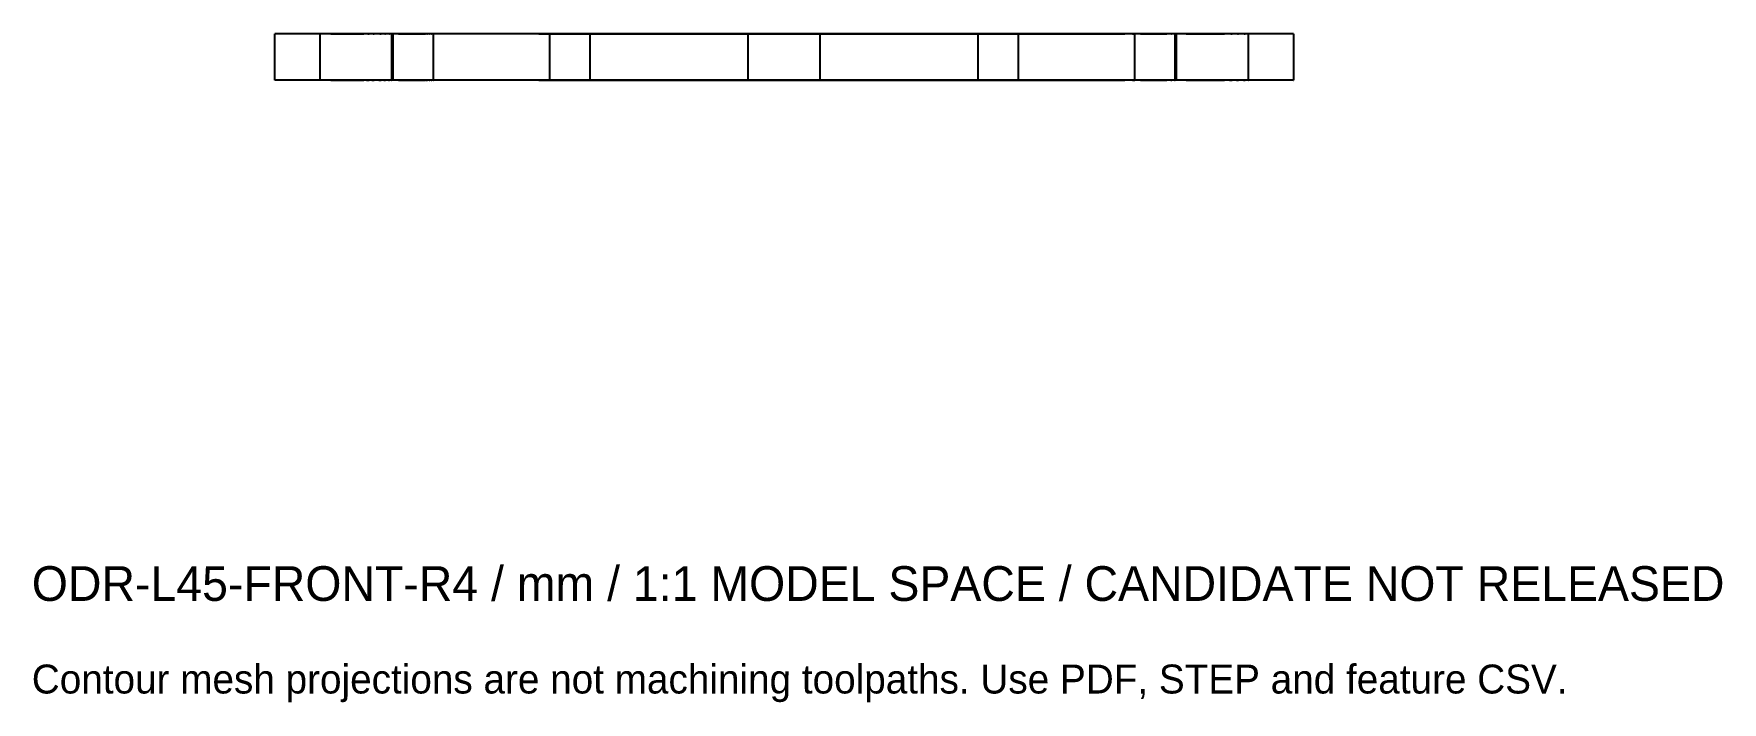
# Model space of a CAD drawing. Header units: millimetres. Extents: x -65 to 204, y -204 to 44.
# Drawn here: x -64.8 to 81, y -203.8 to -146 of the extents above; entities that cross this region are included whole.
import ezdxf

# ---------------------------------------------------------------- set-up
doc = ezdxf.new("R2010")
doc.units = ezdxf.units.MM
doc.layers.add('FRONT_XZ', color=7, linetype='Continuous')

msp = doc.modelspace()

# ---------------------------------------------------------------- linework, layer by layer
at = {"layer": 'FRONT_XZ'}
for p, q in [((-43.97, -146), (-44, -146)), ((-44, -150), (-44, -146)), ((-43.86, -146), (-43.97, -146)), ((-43.69, -146), (-43.86, -146)), ((-43.44, -146), (-43.69, -146)), ((-43.13, -146), (-43.44, -146)), ((-42.75, -146), (-43.13, -146)), ((-42.31, -146), (-42.75, -146)), ((-41.79, -146), (-42.31, -146)), ((-41.21, -146), (-41.79, -146)), ((-40.57, -146), (-41.21, -146)), ((-39.86, -146), (-40.57, -146)), ((-40.09, -146), (-40.1, -146)), ((-40.1, -150), (-40.1, -146)), ((-40.1, -146), (-40.1, -146)), ((-40.08, -146), (-40.09, -146)), ((-40.06, -146), (-40.08, -146)), ((-40.04, -146), (-40.06, -146)), ((-40.01, -146), (-40.04, -146)), ((-39.98, -146), (-40.01, -146)), ((-39.94, -146), (-39.98, -146)), ((-39.9, -146), (-39.94, -146)), ((-39.86, -146), (-39.9, -146)), ((-39.08, -146), (-39.86, -146)), ((-39.81, -146), (-39.86, -146)), ((-39.75, -146), (-39.81, -146)), ((-39.69, -146), (-39.75, -146)), ((-39.63, -146), (-39.69, -146)), ((-39.56, -146), (-39.63, -146)), ((-39.49, -146), (-39.56, -146)), ((-39.42, -146), (-39.49, -146)), ((-39.34, -146), (-39.42, -146)), ((-39.26, -146), (-39.34, -146)), ((-39.17, -146), (-39.26, -146)), ((-39.17, -146), (-39.08, -146)), ((-38.25, -146), (-39.08, -146)), ((-39.08, -146), (-38.99, -146)), ((-38.99, -146), (-38.89, -146)), ((-38.89, -146), (-38.79, -146)), ((-38.79, -146), (-38.69, -146)), ((-38.69, -146), (-38.59, -146)), ((-38.59, -146), (-38.48, -146)), ((-38.48, -146), (-38.37, -146)), ((-38.37, -146), (-38.26, -146)), ((-38.26, -146), (-38.14, -146)), ((-37.36, -146), (-38.25, -146)), ((-38.14, -146), (-38.03, -146)), ((-38.03, -146), (-37.91, -146)), ((-37.91, -146), (-37.79, -146)), ((-37.79, -146), (-37.67, -146)), ((-37.67, -146), (-37.55, -146)), ((-37.55, -146), (-37.43, -146)), ((-37.43, -146), (-37.31, -146)), ((-36.4, -146), (-37.36, -146)), ((-37.31, -146), (-37.18, -146)), ((-37.18, -146), (-37.06, -146)), ((-37.06, -146), (-36.94, -146)), ((-36.94, -146), (-36.82, -146)), ((-36.82, -146), (-36.69, -146)), ((-36.69, -146), (-36.57, -146)), ((-36.57, -146), (-36.45, -146)), ((-36.45, -146), (-36.33, -146)), ((-35.39, -146), (-36.4, -146)), ((-36.21, -146), (-36.33, -146)), ((-36.09, -146), (-36.21, -146)), ((-35.97, -146), (-36.09, -146)), ((-35.97, -146), (-35.86, -146)), ((-35.74, -146), (-35.86, -146)), ((-35.63, -146), (-35.74, -146)), ((-35.52, -146), (-35.63, -146)), ((-35.52, -146), (-35.41, -146)), ((-35.31, -146), (-35.41, -146)), ((-34.32, -146), (-35.39, -146)), ((-35.21, -146), (-35.31, -146)), ((-35.11, -146), (-35.21, -146)), ((-35.01, -146), (-35.11, -146)), ((-34.92, -146), (-35.01, -146)), ((-34.92, -146), (-34.83, -146)), ((-34.74, -146), (-34.83, -146)), ((-34.66, -146), (-34.74, -146)), ((-34.58, -146), (-34.66, -146)), ((-34.51, -146), (-34.58, -146)), ((-34.51, -146), (-34.44, -146)), ((-34.37, -146), (-34.44, -146)), ((-34.31, -146), (-34.37, -146)), ((-33.2, -146), (-34.32, -146)), ((-34.25, -146), (-34.31, -146)), ((-34.19, -146), (-34.25, -146)), ((-34.14, -146), (-34.19, -146)), ((-34.14, -146), (-34.1, -146)), ((-34.06, -146), (-34.1, -146)), ((-34.02, -146), (-34.06, -146)), ((-33.99, -146), (-34.02, -146)), ((-33.96, -146), (-33.99, -146)), ((-33.94, -146), (-33.96, -146)), ((-33.92, -146), (-33.94, -146)), ((-33.92, -146), (-33.91, -146)), ((-33.9, -146), (-33.91, -146)), ((-33.9, -150), (-33.9, -146)), ((-33.9, -146), (-33.9, -146)), ((-33.78, -146), (-33.79, -146)), ((-33.79, -146), (-33.79, -146)), ((-33.79, -150), (-33.79, -146)), ((-33.79, -146), (-33.79, -146)), ((-33.77, -146), (-33.78, -146)), ((-33.76, -146), (-33.77, -146)), ((-33.74, -146), (-33.76, -146)), ((-33.73, -146), (-33.74, -146)), ((-33.71, -146), (-33.73, -146)), ((-33.68, -146), (-33.71, -146)), ((-33.66, -146), (-33.68, -146)), ((-33.63, -146), (-33.66, -146)), ((-33.6, -146), (-33.63, -146)), ((-33.56, -146), (-33.6, -146)), ((-33.53, -146), (-33.56, -146)), ((-33.49, -146), (-33.53, -146)), ((-33.45, -146), (-33.49, -146)), ((-33.41, -146), (-33.45, -146)), ((-33.36, -146), (-33.41, -146)), ((-33.32, -146), (-33.36, -146)), ((-33.32, -146), (-33.27, -146)), ((-33.27, -146), (-33.22, -146)), ((-33.22, -146), (-33.16, -146)), ((-32.03, -146), (-33.2, -146)), ((-33.16, -146), (-33.11, -146)), ((-33.11, -146), (-33.05, -146)), ((-33.05, -146), (-33, -146)), ((-33, -146), (-32.94, -146)), ((-32.94, -146), (-32.88, -146)), ((-32.88, -146), (-32.82, -146)), ((-32.82, -146), (-32.75, -146)), ((-32.75, -146), (-32.69, -146)), ((-32.69, -146), (-32.62, -146)), ((-32.62, -146), (-32.56, -146)), ((-32.56, -146), (-32.49, -146)), ((-32.49, -146), (-32.42, -146)), ((-32.42, -146), (-32.35, -146)), ((-32.35, -146), (-32.29, -146)), ((-32.29, -146), (-32.22, -146)), ((-32.22, -146), (-32.15, -146)), ((-32.15, -146), (-32.08, -146)), ((-32.08, -146), (-32.01, -146)), ((-30.8, -146), (-32.03, -146)), ((-32.01, -146), (-31.94, -146)), ((-31.94, -146), (-31.87, -146)), ((-31.87, -146), (-31.8, -146)), ((-31.8, -146), (-31.73, -146)), ((-31.73, -146), (-31.66, -146)), ((-31.66, -146), (-31.6, -146)), ((-31.6, -146), (-31.53, -146)), ((-31.53, -146), (-31.46, -146)), ((-31.46, -146), (-31.4, -146)), ((-31.4, -146), (-31.33, -146)), ((-31.33, -146), (-31.27, -146)), ((-31.27, -146), (-31.21, -146)), ((-31.21, -146), (-31.15, -146)), ((-31.15, -146), (-31.09, -146)), ((-31.09, -146), (-31.03, -146)), ((-31.03, -146), (-30.98, -146)), ((-30.92, -146), (-30.98, -146)), ((-30.87, -146), (-30.92, -146)), ((-30.87, -146), (-30.82, -146)), ((-30.77, -146), (-30.82, -146)), ((-29.53, -146), (-30.8, -146)), ((-30.72, -146), (-30.77, -146)), ((-30.68, -146), (-30.72, -146)), ((-30.64, -146), (-30.68, -146)), ((-30.64, -146), (-30.6, -146)), ((-30.56, -146), (-30.6, -146)), ((-30.52, -146), (-30.56, -146)), ((-30.49, -146), (-30.52, -146)), ((-30.46, -146), (-30.49, -146)), ((-30.46, -146), (-30.43, -146)), ((-30.4, -146), (-30.43, -146)), ((-30.38, -146), (-30.4, -146)), ((-30.36, -146), (-30.38, -146)), ((-30.34, -146), (-30.36, -146)), ((-30.33, -146), (-30.34, -146)), ((-30.32, -146), (-30.33, -146)), ((-30.32, -146), (-30.31, -146)), ((-30.31, -146), (-30.3, -146)), ((-30.3, -146), (-30.29, -146)), ((-30.3, -150), (-30.3, -146)), ((-30.28, -146), (-30.3, -146)), ((-30.29, -150), (-30.29, -146)), ((-30.29, -146), (-30.29, -146)), ((-30.2, -146), (-30.28, -146)), ((-30.08, -146), (-30.2, -146)), ((-29.92, -146), (-30.08, -146)), ((-29.7, -146), (-29.92, -146)), ((-29.44, -146), (-29.7, -146)), ((-28.21, -146), (-29.53, -146)), ((-29.13, -146), (-29.44, -146)), ((-28.78, -146), (-29.13, -146)), ((-28.38, -146), (-28.78, -146)), ((-27.94, -146), (-28.38, -146)), ((-26.84, -146), (-28.21, -146)), ((-27.45, -146), (-27.94, -146)), ((-26.91, -146), (-27.45, -146)), ((-26.34, -146), (-26.91, -146)), ((-25.44, -146), (-26.84, -146)), ((-25.72, -146), (-26.34, -146)), ((-25.07, -146), (-25.72, -146)), ((-23.99, -146), (-25.44, -146)), ((-24.37, -146), (-25.07, -146)), ((-23.64, -146), (-24.37, -146)), ((-22.5, -146), (-23.99, -146)), ((-22.86, -146), (-23.64, -146)), ((-22.05, -146), (-22.86, -146)), ((-20.98, -146), (-22.5, -146)), ((-21.21, -146), (-22.05, -146)), ((-21.21, -146), (-20.33, -146)), ((-19.43, -146), (-20.98, -146)), ((-20.33, -146), (-19.43, -146)), ((-20.24, -146), (-20.25, -146)), ((-20.25, -150), (-20.25, -146)), ((-20.25, -146), (-20.25, -146)), ((-20.23, -146), (-20.24, -146)), ((-20.24, -146), (-20.24, -146)), ((-20.22, -146), (-20.23, -146)), ((-20.2, -146), (-20.22, -146)), ((-20.18, -146), (-20.2, -146)), ((-20.16, -146), (-20.18, -146)), ((-20.14, -146), (-20.16, -146)), ((-20.11, -146), (-20.14, -146)), ((-20.09, -146), (-20.11, -146)), ((-20.05, -146), (-20.09, -146)), ((-20.02, -146), (-20.05, -146)), ((-19.99, -146), (-20.02, -146)), ((-19.95, -146), (-19.99, -146)), ((-19.91, -146), (-19.95, -146)), ((-19.87, -146), (-19.91, -146)), ((-19.82, -146), (-19.87, -146)), ((-19.77, -146), (-19.82, -146)), ((-19.77, -146), (-19.73, -146)), ((-19.73, -146), (-19.67, -146)), ((-19.67, -146), (-19.62, -146)), ((-19.62, -146), (-19.57, -146)), ((-19.57, -146), (-19.51, -146)), ((-19.51, -146), (-19.45, -146)), ((-19.45, -146), (-19.4, -146)), ((-17.84, -146), (-19.43, -146)), ((-19.43, -146), (-18.49, -146)), ((-19.4, -146), (-19.33, -146)), ((-19.33, -146), (-19.27, -146)), ((-19.27, -146), (-19.21, -146)), ((-19.21, -146), (-19.15, -146)), ((-19.15, -146), (-19.08, -146)), ((-19.08, -146), (-19.01, -146)), ((-19.01, -146), (-18.95, -146)), ((-18.95, -146), (-18.88, -146)), ((-18.88, -146), (-18.81, -146)), ((-18.81, -146), (-18.74, -146)), ((-18.74, -146), (-18.67, -146)), ((-18.67, -146), (-18.6, -146)), ((-18.6, -146), (-18.53, -146)), ((-18.53, -146), (-18.47, -146)), ((-18.49, -146), (-17.52, -146)), ((-18.47, -146), (-18.4, -146)), ((-18.4, -146), (-18.33, -146)), ((-18.33, -146), (-18.26, -146)), ((-18.26, -146), (-18.19, -146)), ((-18.19, -146), (-18.12, -146)), ((-18.12, -146), (-18.05, -146)), ((-18.05, -146), (-17.99, -146)), ((-17.99, -146), (-17.92, -146)), ((-17.92, -146), (-17.85, -146)), ((-17.85, -146), (-17.79, -146)), ((-16.23, -146), (-17.84, -146)), ((-17.79, -146), (-17.73, -146)), ((-17.73, -146), (-17.67, -146)), ((-17.67, -146), (-17.6, -146)), ((-17.6, -146), (-17.55, -146)), ((-17.55, -146), (-17.49, -146)), ((-17.52, -146), (-16.52, -146)), ((-17.49, -146), (-17.43, -146)), ((-17.43, -146), (-17.38, -146)), ((-17.38, -146), (-17.33, -146)), ((-17.33, -146), (-17.27, -146)), ((-17.27, -146), (-17.23, -146)), ((-17.23, -146), (-17.18, -146)), ((-17.18, -146), (-17.13, -146)), ((-17.13, -146), (-17.09, -146)), ((-17.09, -146), (-17.05, -146)), ((-17.05, -146), (-17.01, -146)), ((-17.01, -146), (-16.98, -146)), ((-16.98, -146), (-16.95, -146)), ((-16.95, -146), (-16.91, -146)), ((-16.91, -146), (-16.89, -146)), ((-16.89, -146), (-16.86, -146)), ((-16.86, -146), (-16.84, -146)), ((-16.84, -146), (-16.82, -146)), ((-16.82, -146), (-16.8, -146)), ((-16.8, -146), (-16.78, -146)), ((-16.78, -146), (-16.77, -146)), ((-16.77, -146), (-16.76, -146)), ((-16.76, -146), (-16.76, -146)), ((-16.76, -146), (-16.75, -146)), ((-16.75, -150), (-16.75, -146)), ((-16.75, -146), (-16.75, -146)), ((-16.52, -146), (-15.5, -146)), ((-14.59, -146), (-16.23, -146)), ((-15.5, -146), (-14.45, -146)), ((-12.93, -146), (-14.59, -146)), ((-14.45, -146), (-13.38, -146)), ((-13.38, -146), (-12.29, -146)), ((-11.25, -146), (-12.93, -146)), ((-12.29, -146), (-11.18, -146)), ((-9.55, -146), (-11.25, -146)), ((-11.18, -146), (-10.05, -146)), ((-10.05, -146), (-8.9, -146)), ((-7.83, -146), (-9.55, -146)), ((-8.9, -146), (-7.75, -146)), ((-6.1, -146), (-7.83, -146)), ((-7.75, -146), (-6.57, -146)), ((-6.57, -146), (-5.39, -146)), ((-4.37, -146), (-6.1, -146)), ((-5.39, -146), (-4.2, -146)), ((-2.62, -146), (-4.37, -146)), ((-4.2, -146), (-3.01, -146)), ((-3.09, -146), (-3.1, -146)), ((-3.1, -150), (-3.1, -146)), ((-3.1, -146), (-3.1, -146)), ((-3.08, -146), (-3.09, -146)), ((-3.06, -146), (-3.08, -146)), ((-3.04, -146), (-3.06, -146)), ((-3.01, -146), (-3.04, -146)), ((-2.98, -146), (-3.01, -146)), ((-3.01, -146), (-1.81, -146)), ((-2.94, -146), (-2.98, -146)), ((-2.9, -146), (-2.94, -146)), ((-2.86, -146), (-2.9, -146)), ((-2.81, -146), (-2.86, -146)), ((-2.75, -146), (-2.81, -146)), ((-2.69, -146), (-2.75, -146)), ((-2.63, -146), (-2.69, -146)), ((-2.56, -146), (-2.63, -146)), ((-0.87, -146), (-2.62, -146)), ((-2.49, -146), (-2.56, -146)), ((-2.42, -146), (-2.49, -146)), ((-2.34, -146), (-2.42, -146)), ((-2.26, -146), (-2.34, -146)), ((-2.26, -146), (-2.17, -146)), ((-2.17, -146), (-2.08, -146)), ((-2.08, -146), (-1.99, -146)), ((-1.99, -146), (-1.89, -146)), ((-1.89, -146), (-1.79, -146)), ((-1.81, -146), (-0.6, -146)), ((-1.79, -146), (-1.69, -146)), ((-1.69, -146), (-1.59, -146)), ((-1.59, -146), (-1.48, -146)), ((-1.48, -146), (-1.37, -146)), ((-1.37, -146), (-1.26, -146)), ((-1.26, -146), (-1.14, -146)), ((-1.14, -146), (-1.03, -146)), ((-1.03, -146), (-0.91, -146)), ((-0.91, -146), (-0.79, -146)), ((0.87, -146), (-0.87, -146)), ((-0.79, -146), (-0.67, -146)), ((-0.67, -146), (-0.55, -146)), ((-0.6, -146), (0.6, -146)), ((-0.55, -146), (-0.43, -146)), ((-0.43, -146), (-0.31, -146)), ((-0.31, -146), (-0.18, -146)), ((-0.18, -146), (-0.06, -146)), ((-0.06, -146), (0.06, -146)), ((0.06, -146), (0.18, -146)), ((0.18, -146), (0.31, -146)), ((0.31, -146), (0.43, -146)), ((0.43, -146), (0.55, -146)), ((0.55, -146), (0.67, -146)), ((0.6, -146), (1.81, -146)), ((0.67, -146), (0.79, -146)), ((0.79, -146), (0.91, -146)), ((2.62, -146), (0.87, -146)), ((0.91, -146), (1.03, -146)), ((1.03, -146), (1.14, -146)), ((1.14, -146), (1.26, -146)), ((1.26, -146), (1.37, -146)), ((1.37, -146), (1.48, -146)), ((1.48, -146), (1.59, -146)), ((1.59, -146), (1.69, -146)), ((1.69, -146), (1.79, -146)), ((1.79, -146), (1.89, -146)), ((1.81, -146), (3.01, -146)), ((1.89, -146), (1.99, -146)), ((1.99, -146), (2.08, -146)), ((2.08, -146), (2.17, -146)), ((2.17, -146), (2.26, -146)), ((2.26, -146), (2.34, -146)), ((2.34, -146), (2.42, -146)), ((2.42, -146), (2.49, -146)), ((2.49, -146), (2.56, -146)), ((2.56, -146), (2.63, -146)), ((4.37, -146), (2.62, -146)), ((2.63, -146), (2.69, -146)), ((2.69, -146), (2.75, -146)), ((2.75, -146), (2.81, -146)), ((2.81, -146), (2.86, -146)), ((2.86, -146), (2.9, -146)), ((2.9, -146), (2.94, -146)), ((2.94, -146), (2.98, -146)), ((2.98, -146), (3.01, -146)), ((3.01, -146), (3.04, -146)), ((3.01, -146), (4.2, -146)), ((3.04, -146), (3.06, -146)), ((3.08, -146), (3.06, -146)), ((3.09, -146), (3.08, -146)), ((3.1, -146), (3.09, -146)), ((3.1, -150), (3.1, -146)), ((3.1, -146), (3.1, -146)), ((4.2, -146), (5.39, -146)), ((6.1, -146), (4.37, -146)), ((5.39, -146), (6.57, -146)), ((7.83, -146), (6.1, -146)), ((6.57, -146), (7.75, -146)), ((7.75, -146), (8.9, -146)), ((9.55, -146), (7.83, -146)), ((8.9, -146), (10.05, -146)), ((11.25, -146), (9.55, -146)), ((10.05, -146), (11.18, -146)), ((11.18, -146), (12.29, -146)), ((12.93, -146), (11.25, -146)), ((12.29, -146), (13.38, -146)), ((14.59, -146), (12.93, -146)), ((13.38, -146), (14.45, -146)), ((14.45, -146), (15.5, -146)), ((16.23, -146), (14.59, -146)), ((15.5, -146), (16.52, -146)), ((17.84, -146), (16.23, -146)), ((16.52, -146), (17.52, -146)), ((16.76, -146), (16.75, -146)), ((16.75, -150), (16.75, -146)), ((16.75, -146), (16.75, -146)), ((16.77, -146), (16.76, -146)), ((16.76, -146), (16.76, -146)), ((16.78, -146), (16.77, -146)), ((16.8, -146), (16.78, -146)), ((16.82, -146), (16.8, -146)), ((16.84, -146), (16.82, -146)), ((16.86, -146), (16.84, -146)), ((16.89, -146), (16.86, -146)), ((16.91, -146), (16.89, -146)), ((16.95, -146), (16.91, -146)), ((16.98, -146), (16.95, -146)), ((17.01, -146), (16.98, -146)), ((17.05, -146), (17.01, -146)), ((17.09, -146), (17.05, -146)), ((17.13, -146), (17.09, -146)), ((17.18, -146), (17.13, -146)), ((17.23, -146), (17.18, -146)), ((17.23, -146), (17.27, -146)), ((17.27, -146), (17.33, -146)), ((17.33, -146), (17.38, -146)), ((17.38, -146), (17.43, -146)), ((17.43, -146), (17.49, -146)), ((17.49, -146), (17.55, -146)), ((17.52, -146), (18.49, -146)), ((17.55, -146), (17.6, -146)), ((17.6, -146), (17.67, -146)), ((17.67, -146), (17.73, -146)), ((17.73, -146), (17.79, -146)), ((17.79, -146), (17.85, -146)), ((19.43, -146), (17.84, -146)), ((17.85, -146), (17.92, -146)), ((17.92, -146), (17.99, -146)), ((17.99, -146), (18.05, -146)), ((18.05, -146), (18.12, -146)), ((18.12, -146), (18.19, -146)), ((18.19, -146), (18.26, -146)), ((18.26, -146), (18.33, -146)), ((18.33, -146), (18.4, -146)), ((18.4, -146), (18.47, -146)), ((18.47, -146), (18.53, -146)), ((18.49, -146), (19.43, -146)), ((18.53, -146), (18.6, -146)), ((18.6, -146), (18.67, -146)), ((18.67, -146), (18.74, -146)), ((18.74, -146), (18.81, -146)), ((18.81, -146), (18.88, -146)), ((18.88, -146), (18.95, -146)), ((18.95, -146), (19.01, -146)), ((19.01, -146), (19.08, -146)), ((19.08, -146), (19.15, -146)), ((19.15, -146), (19.21, -146)), ((19.21, -146), (19.27, -146)), ((19.27, -146), (19.33, -146)), ((19.33, -146), (19.4, -146)), ((19.4, -146), (19.45, -146)), ((20.98, -146), (19.43, -146)), ((19.43, -146), (20.33, -146)), ((19.45, -146), (19.51, -146)), ((19.51, -146), (19.57, -146)), ((19.57, -146), (19.62, -146)), ((19.62, -146), (19.67, -146)), ((19.67, -146), (19.73, -146)), ((19.73, -146), (19.77, -146)), ((19.77, -146), (19.82, -146)), ((19.87, -146), (19.82, -146)), ((19.87, -146), (19.91, -146)), ((19.95, -146), (19.91, -146)), ((19.99, -146), (19.95, -146)), ((19.99, -146), (20.02, -146)), ((20.02, -146), (20.05, -146)), ((20.05, -146), (20.09, -146)), ((20.09, -146), (20.11, -146)), ((20.11, -146), (20.14, -146)), ((20.16, -146), (20.14, -146)), ((20.18, -146), (20.16, -146)), ((20.2, -146), (20.18, -146)), ((20.22, -146), (20.2, -146)), ((20.23, -146), (20.22, -146)), ((20.24, -146), (20.23, -146)), ((20.24, -146), (20.24, -146)), ((20.24, -146), (20.25, -146)), ((20.25, -150), (20.25, -146)), ((20.25, -146), (20.25, -146)), ((20.33, -146), (21.21, -146)), ((22.5, -146), (20.98, -146)), ((21.21, -146), (22.05, -146)), ((22.05, -146), (22.86, -146)), ((23.99, -146), (22.5, -146)), ((22.86, -146), (23.64, -146)), ((23.64, -146), (24.37, -146)), ((25.44, -146), (23.99, -146)), ((24.37, -146), (25.07, -146)), ((25.07, -146), (25.72, -146)), ((26.84, -146), (25.44, -146)), ((25.72, -146), (26.34, -146)), ((26.34, -146), (26.91, -146)), ((28.21, -146), (26.84, -146)), ((26.91, -146), (27.45, -146)), ((27.45, -146), (27.94, -146)), ((27.94, -146), (28.38, -146)), ((29.53, -146), (28.21, -146)), ((28.38, -146), (28.78, -146)), ((28.78, -146), (29.13, -146)), ((29.13, -146), (29.44, -146)), ((29.7, -146), (29.44, -146)), ((30.8, -146), (29.53, -146)), ((29.92, -146), (29.7, -146)), ((30.08, -146), (29.92, -146)), ((30.08, -146), (30.2, -146)), ((30.2, -146), (30.28, -146)), ((30.28, -146), (30.3, -146)), ((30.3, -146), (30.29, -146)), ((30.29, -150), (30.29, -146)), ((30.29, -146), (30.29, -146)), ((30.31, -146), (30.3, -146)), ((30.3, -150), (30.3, -146)), ((30.32, -146), (30.31, -146)), ((30.33, -146), (30.32, -146)), ((30.34, -146), (30.33, -146)), ((30.36, -146), (30.34, -146)), ((30.38, -146), (30.36, -146)), ((30.4, -146), (30.38, -146)), ((30.43, -146), (30.4, -146)), ((30.46, -146), (30.43, -146)), ((30.49, -146), (30.46, -146)), ((30.52, -146), (30.49, -146)), ((30.56, -146), (30.52, -146)), ((30.6, -146), (30.56, -146)), ((30.64, -146), (30.6, -146)), ((30.68, -146), (30.64, -146)), ((30.72, -146), (30.68, -146)), ((30.77, -146), (30.72, -146)), ((30.77, -146), (30.82, -146)), ((32.03, -146), (30.8, -146)), ((30.82, -146), (30.87, -146)), ((30.87, -146), (30.92, -146)), ((30.92, -146), (30.98, -146)), ((30.98, -146), (31.03, -146)), ((31.03, -146), (31.09, -146)), ((31.09, -146), (31.15, -146)), ((31.15, -146), (31.21, -146)), ((31.21, -146), (31.27, -146)), ((31.27, -146), (31.33, -146)), ((31.33, -146), (31.4, -146)), ((31.4, -146), (31.46, -146)), ((31.46, -146), (31.53, -146)), ((31.53, -146), (31.6, -146)), ((31.6, -146), (31.66, -146)), ((31.66, -146), (31.73, -146)), ((31.73, -146), (31.8, -146)), ((31.8, -146), (31.87, -146)), ((31.87, -146), (31.94, -146)), ((31.94, -146), (32.01, -146)), ((32.01, -146), (32.08, -146)), ((33.2, -146), (32.03, -146)), ((32.08, -146), (32.15, -146)), ((32.15, -146), (32.22, -146)), ((32.22, -146), (32.29, -146)), ((32.29, -146), (32.35, -146)), ((32.35, -146), (32.42, -146)), ((32.42, -146), (32.49, -146)), ((32.49, -146), (32.56, -146)), ((32.56, -146), (32.62, -146)), ((32.62, -146), (32.69, -146)), ((32.69, -146), (32.75, -146)), ((32.75, -146), (32.82, -146)), ((32.82, -146), (32.88, -146)), ((32.88, -146), (32.94, -146)), ((32.94, -146), (33, -146)), ((33, -146), (33.05, -146)), ((33.11, -146), (33.05, -146)), ((33.16, -146), (33.11, -146)), ((33.22, -146), (33.16, -146)), ((34.32, -146), (33.2, -146)), ((33.27, -146), (33.22, -146)), ((33.32, -146), (33.27, -146)), ((33.36, -146), (33.32, -146)), ((33.41, -146), (33.36, -146)), ((33.45, -146), (33.41, -146)), ((33.45, -146), (33.49, -146)), ((33.53, -146), (33.49, -146)), ((33.56, -146), (33.53, -146)), ((33.6, -146), (33.56, -146)), ((33.63, -146), (33.6, -146)), ((33.66, -146), (33.63, -146)), ((33.68, -146), (33.66, -146)), ((33.71, -146), (33.68, -146)), ((33.73, -146), (33.71, -146)), ((33.73, -146), (33.74, -146)), ((33.76, -146), (33.74, -146)), ((33.77, -146), (33.76, -146)), ((33.77, -146), (33.78, -146)), ((33.79, -146), (33.78, -146)), ((33.79, -146), (33.79, -146)), ((33.79, -150), (33.79, -146)), ((33.79, -146), (33.79, -146)), ((33.91, -146), (33.9, -146)), ((33.9, -150), (33.9, -146)), ((33.9, -146), (33.9, -146)), ((33.92, -146), (33.91, -146)), ((33.94, -146), (33.92, -146)), ((33.96, -146), (33.94, -146)), ((33.99, -146), (33.96, -146)), ((34.02, -146), (33.99, -146)), ((34.06, -146), (34.02, -146)), ((34.1, -146), (34.06, -146)), ((34.14, -146), (34.1, -146)), ((34.19, -146), (34.14, -146)), ((34.25, -146), (34.19, -146)), ((34.31, -146), (34.25, -146)), ((34.37, -146), (34.31, -146)), ((35.39, -146), (34.32, -146)), ((34.44, -146), (34.37, -146)), ((34.51, -146), (34.44, -146)), ((34.58, -146), (34.51, -146)), ((34.66, -146), (34.58, -146)), ((34.74, -146), (34.66, -146)), ((34.74, -146), (34.83, -146)), ((34.83, -146), (34.92, -146)), ((34.92, -146), (35.01, -146)), ((35.01, -146), (35.11, -146)), ((35.11, -146), (35.21, -146)), ((35.21, -146), (35.31, -146)), ((35.31, -146), (35.41, -146)), ((36.4, -146), (35.39, -146)), ((35.41, -146), (35.52, -146)), ((35.52, -146), (35.63, -146)), ((35.63, -146), (35.74, -146)), ((35.74, -146), (35.86, -146)), ((35.86, -146), (35.97, -146)), ((35.97, -146), (36.09, -146)), ((36.09, -146), (36.21, -146)), ((36.21, -146), (36.33, -146)), ((36.33, -146), (36.45, -146)), ((37.36, -146), (36.4, -146)), ((36.45, -146), (36.57, -146)), ((36.57, -146), (36.69, -146)), ((36.69, -146), (36.82, -146)), ((36.82, -146), (36.94, -146)), ((36.94, -146), (37.06, -146)), ((37.06, -146), (37.18, -146)), ((37.18, -146), (37.31, -146)), ((37.31, -146), (37.43, -146)), ((38.25, -146), (37.36, -146)), ((37.43, -146), (37.55, -146)), ((37.55, -146), (37.67, -146)), ((37.67, -146), (37.79, -146)), ((37.79, -146), (37.91, -146)), ((37.91, -146), (38.03, -146)), ((38.14, -146), (38.03, -146)), ((38.26, -146), (38.14, -146)), ((39.08, -146), (38.25, -146)), ((38.37, -146), (38.26, -146)), ((38.48, -146), (38.37, -146)), ((38.59, -146), (38.48, -146)), ((38.59, -146), (38.69, -146)), ((38.79, -146), (38.69, -146)), ((38.89, -146), (38.79, -146)), ((38.99, -146), (38.89, -146)), ((39.08, -146), (38.99, -146)), ((39.86, -146), (39.08, -146)), ((39.17, -146), (39.08, -146)), ((39.17, -146), (39.26, -146)), ((39.34, -146), (39.26, -146)), ((39.42, -146), (39.34, -146)), ((39.49, -146), (39.42, -146)), ((39.56, -146), (39.49, -146)), ((39.63, -146), (39.56, -146)), ((39.69, -146), (39.63, -146)), ((39.75, -146), (39.69, -146)), ((39.75, -146), (39.81, -146)), ((39.86, -146), (39.81, -146)), ((40.57, -146), (39.86, -146)), ((39.9, -146), (39.86, -146)), ((39.94, -146), (39.9, -146)), ((39.98, -146), (39.94, -146)), ((40.01, -146), (39.98, -146)), ((40.04, -146), (40.01, -146)), ((40.06, -146), (40.04, -146)), ((40.06, -146), (40.08, -146)), ((40.08, -146), (40.09, -146)), ((40.09, -146), (40.1, -146)), ((40.1, -150), (40.1, -146)), ((40.1, -146), (40.1, -146)), ((41.21, -146), (40.57, -146)), ((41.79, -146), (41.21, -146)), ((42.31, -146), (41.79, -146)), ((42.75, -146), (42.31, -146)), ((43.13, -146), (42.75, -146)), ((43.44, -146), (43.13, -146)), ((43.69, -146), (43.44, -146)), ((43.86, -146), (43.69, -146)), ((43.97, -146), (43.86, -146)), ((44, -146), (43.97, -146)), ((44, -146), (44, -150)), ((-43.97, -150), (-44, -150)), ((-43.86, -150), (-43.97, -150)), ((-43.69, -150), (-43.86, -150)), ((-43.44, -150), (-43.69, -150)), ((-43.13, -150), (-43.44, -150)), ((-42.75, -150), (-43.13, -150)), ((-42.31, -150), (-42.75, -150)), ((-41.79, -150), (-42.31, -150)), ((-41.21, -150), (-41.79, -150)), ((-40.57, -150), (-41.21, -150)), ((-39.86, -150), (-40.57, -150)), ((-40.09, -150), (-40.1, -150)), ((-40.1, -150), (-40.1, -150)), ((-40.08, -150), (-40.09, -150)), ((-40.06, -150), (-40.08, -150)), ((-40.04, -150), (-40.06, -150)), ((-40.01, -150), (-40.04, -150)), ((-39.98, -150), (-40.01, -150)), ((-39.94, -150), (-39.98, -150)), ((-39.9, -150), (-39.94, -150)), ((-39.86, -150), (-39.9, -150)), ((-39.08, -150), (-39.86, -150)), ((-39.81, -150), (-39.86, -150)), ((-39.75, -150), (-39.81, -150)), ((-39.69, -150), (-39.75, -150)), ((-39.63, -150), (-39.69, -150)), ((-39.56, -150), (-39.63, -150)), ((-39.49, -150), (-39.56, -150)), ((-39.42, -150), (-39.49, -150)), ((-39.34, -150), (-39.42, -150)), ((-39.26, -150), (-39.34, -150)), ((-39.17, -150), (-39.26, -150)), ((-39.17, -150), (-39.08, -150)), ((-38.25, -150), (-39.08, -150)), ((-39.08, -150), (-38.99, -150)), ((-38.99, -150), (-38.89, -150)), ((-38.89, -150), (-38.79, -150)), ((-38.79, -150), (-38.69, -150)), ((-38.69, -150), (-38.59, -150)), ((-38.59, -150), (-38.48, -150)), ((-38.48, -150), (-38.37, -150)), ((-38.37, -150), (-38.26, -150)), ((-38.26, -150), (-38.14, -150)), ((-37.36, -150), (-38.25, -150)), ((-38.14, -150), (-38.03, -150)), ((-38.03, -150), (-37.91, -150)), ((-37.91, -150), (-37.79, -150)), ((-37.79, -150), (-37.67, -150)), ((-37.67, -150), (-37.55, -150)), ((-37.55, -150), (-37.43, -150)), ((-37.43, -150), (-37.31, -150)), ((-36.4, -150), (-37.36, -150)), ((-37.31, -150), (-37.18, -150)), ((-37.18, -150), (-37.06, -150)), ((-37.06, -150), (-36.94, -150)), ((-36.94, -150), (-36.82, -150)), ((-36.82, -150), (-36.69, -150)), ((-36.69, -150), (-36.57, -150)), ((-36.57, -150), (-36.45, -150)), ((-36.45, -150), (-36.33, -150)), ((-35.39, -150), (-36.4, -150)), ((-36.21, -150), (-36.33, -150)), ((-36.09, -150), (-36.21, -150)), ((-36.09, -150), (-35.97, -150)), ((-35.97, -150), (-35.86, -150)), ((-35.74, -150), (-35.86, -150)), ((-35.63, -150), (-35.74, -150)), ((-35.63, -150), (-35.52, -150)), ((-35.52, -150), (-35.41, -150)), ((-35.31, -150), (-35.41, -150)), ((-34.32, -150), (-35.39, -150)), ((-35.21, -150), (-35.31, -150)), ((-35.11, -150), (-35.21, -150)), ((-35.01, -150), (-35.11, -150)), ((-35.01, -150), (-34.92, -150)), ((-34.92, -150), (-34.83, -150)), ((-34.74, -150), (-34.83, -150)), ((-34.66, -150), (-34.74, -150)), ((-34.58, -150), (-34.66, -150)), ((-34.58, -150), (-34.51, -150)), ((-34.51, -150), (-34.44, -150)), ((-34.37, -150), (-34.44, -150)), ((-34.31, -150), (-34.37, -150)), ((-33.2, -150), (-34.32, -150)), ((-34.25, -150), (-34.31, -150)), ((-34.19, -150), (-34.25, -150)), ((-34.19, -150), (-34.14, -150)), ((-34.14, -150), (-34.1, -150)), ((-34.06, -150), (-34.1, -150)), ((-34.02, -150), (-34.06, -150)), ((-33.99, -150), (-34.02, -150)), ((-33.96, -150), (-33.99, -150)), ((-33.94, -150), (-33.96, -150)), ((-33.94, -150), (-33.92, -150)), ((-33.92, -150), (-33.91, -150)), ((-33.9, -150), (-33.91, -150)), ((-33.9, -150), (-33.9, -150)), ((-33.78, -150), (-33.79, -150)), ((-33.79, -150), (-33.79, -150)), ((-33.79, -150), (-33.79, -150)), ((-33.77, -150), (-33.78, -150)), ((-33.76, -150), (-33.77, -150)), ((-33.74, -150), (-33.76, -150)), ((-33.73, -150), (-33.74, -150)), ((-33.71, -150), (-33.73, -150)), ((-33.68, -150), (-33.71, -150)), ((-33.66, -150), (-33.68, -150)), ((-33.63, -150), (-33.66, -150)), ((-33.6, -150), (-33.63, -150)), ((-33.56, -150), (-33.6, -150)), ((-33.53, -150), (-33.56, -150)), ((-33.49, -150), (-33.53, -150)), ((-33.45, -150), (-33.49, -150)), ((-33.41, -150), (-33.45, -150)), ((-33.36, -150), (-33.41, -150)), ((-33.32, -150), (-33.36, -150)), ((-33.32, -150), (-33.27, -150)), ((-33.27, -150), (-33.22, -150)), ((-33.22, -150), (-33.16, -150)), ((-32.03, -150), (-33.2, -150)), ((-33.16, -150), (-33.11, -150)), ((-33.11, -150), (-33.05, -150)), ((-33.05, -150), (-33, -150)), ((-33, -150), (-32.94, -150)), ((-32.94, -150), (-32.88, -150)), ((-32.88, -150), (-32.82, -150)), ((-32.82, -150), (-32.75, -150)), ((-32.75, -150), (-32.69, -150)), ((-32.69, -150), (-32.62, -150)), ((-32.62, -150), (-32.56, -150)), ((-32.56, -150), (-32.49, -150)), ((-32.49, -150), (-32.42, -150)), ((-32.42, -150), (-32.35, -150)), ((-32.35, -150), (-32.29, -150)), ((-32.29, -150), (-32.22, -150)), ((-32.22, -150), (-32.15, -150)), ((-32.15, -150), (-32.08, -150)), ((-32.08, -150), (-32.01, -150)), ((-30.8, -150), (-32.03, -150)), ((-32.01, -150), (-31.94, -150)), ((-31.94, -150), (-31.87, -150)), ((-31.87, -150), (-31.8, -150)), ((-31.8, -150), (-31.73, -150)), ((-31.73, -150), (-31.66, -150)), ((-31.66, -150), (-31.6, -150)), ((-31.6, -150), (-31.53, -150)), ((-31.53, -150), (-31.46, -150)), ((-31.46, -150), (-31.4, -150)), ((-31.4, -150), (-31.33, -150)), ((-31.33, -150), (-31.27, -150)), ((-31.27, -150), (-31.21, -150)), ((-31.21, -150), (-31.15, -150)), ((-31.15, -150), (-31.09, -150)), ((-31.09, -150), (-31.03, -150)), ((-31.03, -150), (-30.98, -150)), ((-30.92, -150), (-30.98, -150)), ((-30.92, -150), (-30.87, -150)), ((-30.87, -150), (-30.82, -150)), ((-30.77, -150), (-30.82, -150)), ((-29.53, -150), (-30.8, -150)), ((-30.72, -150), (-30.77, -150)), ((-30.68, -150), (-30.72, -150)), ((-30.68, -150), (-30.64, -150)), ((-30.64, -150), (-30.6, -150)), ((-30.56, -150), (-30.6, -150)), ((-30.52, -150), (-30.56, -150)), ((-30.49, -150), (-30.52, -150)), ((-30.49, -150), (-30.46, -150)), ((-30.46, -150), (-30.43, -150)), ((-30.4, -150), (-30.43, -150)), ((-30.38, -150), (-30.4, -150)), ((-30.36, -150), (-30.38, -150)), ((-30.34, -150), (-30.36, -150)), ((-30.33, -150), (-30.34, -150)), ((-30.33, -150), (-30.32, -150)), ((-30.32, -150), (-30.31, -150)), ((-30.3, -150), (-30.31, -150)), ((-30.3, -150), (-30.29, -150)), ((-30.28, -150), (-30.3, -150)), ((-30.29, -150), (-30.29, -150)), ((-30.2, -150), (-30.28, -150)), ((-30.08, -150), (-30.2, -150)), ((-29.92, -150), (-30.08, -150)), ((-29.7, -150), (-29.92, -150)), ((-29.44, -150), (-29.7, -150)), ((-28.21, -150), (-29.53, -150)), ((-29.13, -150), (-29.44, -150)), ((-28.78, -150), (-29.13, -150)), ((-28.38, -150), (-28.78, -150)), ((-27.94, -150), (-28.38, -150)), ((-26.84, -150), (-28.21, -150)), ((-27.45, -150), (-27.94, -150)), ((-26.91, -150), (-27.45, -150)), ((-26.34, -150), (-26.91, -150)), ((-25.44, -150), (-26.84, -150)), ((-25.72, -150), (-26.34, -150)), ((-25.07, -150), (-25.72, -150)), ((-23.99, -150), (-25.44, -150)), ((-24.37, -150), (-25.07, -150)), ((-23.64, -150), (-24.37, -150)), ((-22.5, -150), (-23.99, -150)), ((-22.86, -150), (-23.64, -150)), ((-22.05, -150), (-22.86, -150)), ((-20.98, -150), (-22.5, -150)), ((-21.21, -150), (-22.05, -150)), ((-21.21, -150), (-20.33, -150)), ((-19.43, -150), (-20.98, -150)), ((-20.33, -150), (-19.43, -150)), ((-20.24, -150), (-20.25, -150)), ((-20.25, -150), (-20.25, -150)), ((-20.23, -150), (-20.24, -150)), ((-20.24, -150), (-20.24, -150)), ((-20.22, -150), (-20.23, -150)), ((-20.2, -150), (-20.22, -150)), ((-20.18, -150), (-20.2, -150)), ((-20.16, -150), (-20.18, -150)), ((-20.14, -150), (-20.16, -150)), ((-20.11, -150), (-20.14, -150)), ((-20.09, -150), (-20.11, -150)), ((-20.05, -150), (-20.09, -150)), ((-20.02, -150), (-20.05, -150)), ((-19.99, -150), (-20.02, -150)), ((-19.95, -150), (-19.99, -150)), ((-19.91, -150), (-19.95, -150)), ((-19.87, -150), (-19.91, -150)), ((-19.82, -150), (-19.87, -150)), ((-19.77, -150), (-19.82, -150)), ((-19.77, -150), (-19.73, -150)), ((-19.73, -150), (-19.67, -150)), ((-19.67, -150), (-19.62, -150)), ((-19.62, -150), (-19.57, -150)), ((-19.57, -150), (-19.51, -150)), ((-19.51, -150), (-19.45, -150)), ((-19.45, -150), (-19.4, -150)), ((-17.84, -150), (-19.43, -150)), ((-19.43, -150), (-18.49, -150)), ((-19.4, -150), (-19.33, -150)), ((-19.33, -150), (-19.27, -150)), ((-19.27, -150), (-19.21, -150)), ((-19.21, -150), (-19.15, -150)), ((-19.15, -150), (-19.08, -150)), ((-19.08, -150), (-19.01, -150)), ((-19.01, -150), (-18.95, -150)), ((-18.95, -150), (-18.88, -150)), ((-18.88, -150), (-18.81, -150)), ((-18.81, -150), (-18.74, -150)), ((-18.74, -150), (-18.67, -150)), ((-18.67, -150), (-18.6, -150)), ((-18.6, -150), (-18.53, -150)), ((-18.53, -150), (-18.47, -150)), ((-18.49, -150), (-17.52, -150)), ((-18.47, -150), (-18.4, -150)), ((-18.4, -150), (-18.33, -150)), ((-18.33, -150), (-18.26, -150)), ((-18.26, -150), (-18.19, -150)), ((-18.19, -150), (-18.12, -150)), ((-18.12, -150), (-18.05, -150)), ((-18.05, -150), (-17.99, -150)), ((-17.99, -150), (-17.92, -150)), ((-17.92, -150), (-17.85, -150)), ((-17.85, -150), (-17.79, -150)), ((-16.23, -150), (-17.84, -150)), ((-17.79, -150), (-17.73, -150)), ((-17.73, -150), (-17.67, -150)), ((-17.67, -150), (-17.6, -150)), ((-17.6, -150), (-17.55, -150)), ((-17.55, -150), (-17.49, -150)), ((-17.52, -150), (-16.52, -150)), ((-17.49, -150), (-17.43, -150)), ((-17.43, -150), (-17.38, -150)), ((-17.38, -150), (-17.33, -150)), ((-17.33, -150), (-17.27, -150)), ((-17.27, -150), (-17.23, -150)), ((-17.23, -150), (-17.18, -150)), ((-17.18, -150), (-17.13, -150)), ((-17.13, -150), (-17.09, -150)), ((-17.09, -150), (-17.05, -150)), ((-17.05, -150), (-17.01, -150)), ((-17.01, -150), (-16.98, -150)), ((-16.98, -150), (-16.95, -150)), ((-16.95, -150), (-16.91, -150)), ((-16.91, -150), (-16.89, -150)), ((-16.89, -150), (-16.86, -150)), ((-16.86, -150), (-16.84, -150)), ((-16.84, -150), (-16.82, -150)), ((-16.82, -150), (-16.8, -150)), ((-16.8, -150), (-16.78, -150)), ((-16.78, -150), (-16.77, -150)), ((-16.77, -150), (-16.76, -150)), ((-16.76, -150), (-16.76, -150)), ((-16.76, -150), (-16.75, -150)), ((-16.75, -150), (-16.75, -150)), ((-16.52, -150), (-15.5, -150)), ((-14.59, -150), (-16.23, -150)), ((-15.5, -150), (-14.45, -150)), ((-12.93, -150), (-14.59, -150)), ((-14.45, -150), (-13.38, -150)), ((-13.38, -150), (-12.29, -150)), ((-11.25, -150), (-12.93, -150)), ((-12.29, -150), (-11.18, -150)), ((-9.55, -150), (-11.25, -150)), ((-11.18, -150), (-10.05, -150)), ((-10.05, -150), (-8.9, -150)), ((-7.83, -150), (-9.55, -150)), ((-8.9, -150), (-7.75, -150)), ((-6.1, -150), (-7.83, -150)), ((-7.75, -150), (-6.57, -150)), ((-6.57, -150), (-5.39, -150)), ((-4.37, -150), (-6.1, -150)), ((-5.39, -150), (-4.2, -150)), ((-2.62, -150), (-4.37, -150)), ((-4.2, -150), (-3.01, -150)), ((-3.09, -150), (-3.1, -150)), ((-3.1, -150), (-3.1, -150)), ((-3.08, -150), (-3.09, -150)), ((-3.06, -150), (-3.08, -150)), ((-3.04, -150), (-3.06, -150)), ((-3.01, -150), (-3.04, -150)), ((-2.98, -150), (-3.01, -150)), ((-3.01, -150), (-1.81, -150)), ((-2.94, -150), (-2.98, -150)), ((-2.9, -150), (-2.94, -150)), ((-2.86, -150), (-2.9, -150)), ((-2.81, -150), (-2.86, -150)), ((-2.75, -150), (-2.81, -150)), ((-2.69, -150), (-2.75, -150)), ((-2.63, -150), (-2.69, -150)), ((-2.56, -150), (-2.63, -150)), ((-0.87, -150), (-2.62, -150)), ((-2.49, -150), (-2.56, -150)), ((-2.42, -150), (-2.49, -150)), ((-2.34, -150), (-2.42, -150)), ((-2.26, -150), (-2.34, -150)), ((-2.26, -150), (-2.17, -150)), ((-2.17, -150), (-2.08, -150)), ((-2.08, -150), (-1.99, -150)), ((-1.99, -150), (-1.89, -150)), ((-1.89, -150), (-1.79, -150)), ((-1.81, -150), (-0.6, -150)), ((-1.79, -150), (-1.69, -150)), ((-1.69, -150), (-1.59, -150)), ((-1.59, -150), (-1.48, -150)), ((-1.48, -150), (-1.37, -150)), ((-1.37, -150), (-1.26, -150)), ((-1.26, -150), (-1.14, -150)), ((-1.14, -150), (-1.03, -150)), ((-1.03, -150), (-0.91, -150)), ((-0.91, -150), (-0.79, -150)), ((0.87, -150), (-0.87, -150)), ((-0.79, -150), (-0.67, -150)), ((-0.67, -150), (-0.55, -150)), ((-0.6, -150), (0.6, -150)), ((-0.55, -150), (-0.43, -150)), ((-0.43, -150), (-0.31, -150)), ((-0.31, -150), (-0.18, -150)), ((-0.18, -150), (-0.06, -150)), ((-0.06, -150), (0.06, -150)), ((0.06, -150), (0.18, -150)), ((0.18, -150), (0.31, -150)), ((0.31, -150), (0.43, -150)), ((0.43, -150), (0.55, -150)), ((0.55, -150), (0.67, -150)), ((0.6, -150), (1.81, -150)), ((0.67, -150), (0.79, -150)), ((0.79, -150), (0.91, -150)), ((2.62, -150), (0.87, -150)), ((0.91, -150), (1.03, -150)), ((1.03, -150), (1.14, -150)), ((1.14, -150), (1.26, -150)), ((1.26, -150), (1.37, -150)), ((1.37, -150), (1.48, -150)), ((1.48, -150), (1.59, -150)), ((1.59, -150), (1.69, -150)), ((1.69, -150), (1.79, -150)), ((1.79, -150), (1.89, -150)), ((1.81, -150), (3.01, -150)), ((1.89, -150), (1.99, -150)), ((1.99, -150), (2.08, -150)), ((2.08, -150), (2.17, -150)), ((2.17, -150), (2.26, -150)), ((2.26, -150), (2.34, -150)), ((2.34, -150), (2.42, -150)), ((2.42, -150), (2.49, -150)), ((2.49, -150), (2.56, -150)), ((2.56, -150), (2.63, -150)), ((4.37, -150), (2.62, -150)), ((2.63, -150), (2.69, -150)), ((2.69, -150), (2.75, -150)), ((2.75, -150), (2.81, -150)), ((2.81, -150), (2.86, -150)), ((2.86, -150), (2.9, -150)), ((2.9, -150), (2.94, -150)), ((2.94, -150), (2.98, -150)), ((2.98, -150), (3.01, -150)), ((3.01, -150), (3.04, -150)), ((3.01, -150), (4.2, -150)), ((3.04, -150), (3.06, -150)), ((3.08, -150), (3.06, -150)), ((3.09, -150), (3.08, -150)), ((3.1, -150), (3.09, -150)), ((3.1, -150), (3.1, -150)), ((4.2, -150), (5.39, -150)), ((6.1, -150), (4.37, -150)), ((5.39, -150), (6.57, -150)), ((7.83, -150), (6.1, -150)), ((6.57, -150), (7.75, -150)), ((7.75, -150), (8.9, -150)), ((9.55, -150), (7.83, -150)), ((8.9, -150), (10.05, -150)), ((11.25, -150), (9.55, -150)), ((10.05, -150), (11.18, -150)), ((11.18, -150), (12.29, -150)), ((12.93, -150), (11.25, -150)), ((12.29, -150), (13.38, -150)), ((14.59, -150), (12.93, -150)), ((13.38, -150), (14.45, -150)), ((14.45, -150), (15.5, -150)), ((16.23, -150), (14.59, -150)), ((15.5, -150), (16.52, -150)), ((17.84, -150), (16.23, -150)), ((16.52, -150), (17.52, -150)), ((16.76, -150), (16.75, -150)), ((16.75, -150), (16.75, -150)), ((16.77, -150), (16.76, -150)), ((16.76, -150), (16.76, -150)), ((16.78, -150), (16.77, -150)), ((16.8, -150), (16.78, -150)), ((16.82, -150), (16.8, -150)), ((16.84, -150), (16.82, -150)), ((16.86, -150), (16.84, -150)), ((16.89, -150), (16.86, -150)), ((16.91, -150), (16.89, -150)), ((16.95, -150), (16.91, -150)), ((16.98, -150), (16.95, -150)), ((17.01, -150), (16.98, -150)), ((17.05, -150), (17.01, -150)), ((17.09, -150), (17.05, -150)), ((17.13, -150), (17.09, -150)), ((17.18, -150), (17.13, -150)), ((17.23, -150), (17.18, -150)), ((17.23, -150), (17.27, -150)), ((17.27, -150), (17.33, -150)), ((17.33, -150), (17.38, -150)), ((17.38, -150), (17.43, -150)), ((17.43, -150), (17.49, -150)), ((17.49, -150), (17.55, -150)), ((17.52, -150), (18.49, -150)), ((17.55, -150), (17.6, -150)), ((17.6, -150), (17.67, -150)), ((17.67, -150), (17.73, -150)), ((17.73, -150), (17.79, -150)), ((17.79, -150), (17.85, -150)), ((19.43, -150), (17.84, -150)), ((17.85, -150), (17.92, -150)), ((17.92, -150), (17.99, -150)), ((17.99, -150), (18.05, -150)), ((18.05, -150), (18.12, -150)), ((18.12, -150), (18.19, -150)), ((18.19, -150), (18.26, -150)), ((18.26, -150), (18.33, -150)), ((18.33, -150), (18.4, -150)), ((18.4, -150), (18.47, -150)), ((18.47, -150), (18.53, -150)), ((18.49, -150), (19.43, -150)), ((18.53, -150), (18.6, -150)), ((18.6, -150), (18.67, -150)), ((18.67, -150), (18.74, -150)), ((18.74, -150), (18.81, -150)), ((18.81, -150), (18.88, -150)), ((18.88, -150), (18.95, -150)), ((18.95, -150), (19.01, -150)), ((19.01, -150), (19.08, -150)), ((19.08, -150), (19.15, -150)), ((19.15, -150), (19.21, -150)), ((19.21, -150), (19.27, -150)), ((19.27, -150), (19.33, -150)), ((19.33, -150), (19.4, -150)), ((19.4, -150), (19.45, -150)), ((20.98, -150), (19.43, -150)), ((19.43, -150), (20.33, -150)), ((19.45, -150), (19.51, -150)), ((19.51, -150), (19.57, -150)), ((19.57, -150), (19.62, -150)), ((19.62, -150), (19.67, -150)), ((19.67, -150), (19.73, -150)), ((19.73, -150), (19.77, -150)), ((19.77, -150), (19.82, -150)), ((19.82, -150), (19.87, -150)), ((19.87, -150), (19.91, -150)), ((19.95, -150), (19.91, -150)), ((19.95, -150), (19.99, -150)), ((19.99, -150), (20.02, -150)), ((20.02, -150), (20.05, -150)), ((20.05, -150), (20.09, -150)), ((20.09, -150), (20.11, -150)), ((20.11, -150), (20.14, -150)), ((20.16, -150), (20.14, -150)), ((20.18, -150), (20.16, -150)), ((20.2, -150), (20.18, -150)), ((20.22, -150), (20.2, -150)), ((20.23, -150), (20.22, -150)), ((20.24, -150), (20.23, -150)), ((20.24, -150), (20.24, -150)), ((20.24, -150), (20.25, -150)), ((20.25, -150), (20.25, -150)), ((20.33, -150), (21.21, -150)), ((22.5, -150), (20.98, -150)), ((21.21, -150), (22.05, -150)), ((22.05, -150), (22.86, -150)), ((23.99, -150), (22.5, -150)), ((22.86, -150), (23.64, -150)), ((23.64, -150), (24.37, -150)), ((25.44, -150), (23.99, -150)), ((24.37, -150), (25.07, -150)), ((25.07, -150), (25.72, -150)), ((26.84, -150), (25.44, -150)), ((25.72, -150), (26.34, -150)), ((26.34, -150), (26.91, -150)), ((28.21, -150), (26.84, -150)), ((26.91, -150), (27.45, -150)), ((27.45, -150), (27.94, -150)), ((27.94, -150), (28.38, -150)), ((29.53, -150), (28.21, -150)), ((28.38, -150), (28.78, -150)), ((28.78, -150), (29.13, -150)), ((29.13, -150), (29.44, -150)), ((29.7, -150), (29.44, -150)), ((30.8, -150), (29.53, -150)), ((29.92, -150), (29.7, -150)), ((30.08, -150), (29.92, -150)), ((30.08, -150), (30.2, -150)), ((30.2, -150), (30.28, -150)), ((30.28, -150), (30.3, -150)), ((30.3, -150), (30.29, -150)), ((30.29, -150), (30.29, -150)), ((30.31, -150), (30.3, -150)), ((30.32, -150), (30.31, -150)), ((30.33, -150), (30.32, -150)), ((30.34, -150), (30.33, -150)), ((30.36, -150), (30.34, -150)), ((30.38, -150), (30.36, -150)), ((30.4, -150), (30.38, -150)), ((30.43, -150), (30.4, -150)), ((30.46, -150), (30.43, -150)), ((30.49, -150), (30.46, -150)), ((30.52, -150), (30.49, -150)), ((30.56, -150), (30.52, -150)), ((30.6, -150), (30.56, -150)), ((30.64, -150), (30.6, -150)), ((30.68, -150), (30.64, -150)), ((30.72, -150), (30.68, -150)), ((30.77, -150), (30.72, -150)), ((30.77, -150), (30.82, -150)), ((32.03, -150), (30.8, -150)), ((30.82, -150), (30.87, -150)), ((30.87, -150), (30.92, -150)), ((30.92, -150), (30.98, -150)), ((30.98, -150), (31.03, -150)), ((31.03, -150), (31.09, -150)), ((31.09, -150), (31.15, -150)), ((31.15, -150), (31.21, -150)), ((31.21, -150), (31.27, -150)), ((31.27, -150), (31.33, -150)), ((31.33, -150), (31.4, -150)), ((31.4, -150), (31.46, -150)), ((31.46, -150), (31.53, -150)), ((31.53, -150), (31.6, -150)), ((31.6, -150), (31.66, -150)), ((31.66, -150), (31.73, -150)), ((31.73, -150), (31.8, -150)), ((31.8, -150), (31.87, -150)), ((31.87, -150), (31.94, -150)), ((31.94, -150), (32.01, -150)), ((32.01, -150), (32.08, -150)), ((33.2, -150), (32.03, -150)), ((32.08, -150), (32.15, -150)), ((32.15, -150), (32.22, -150)), ((32.22, -150), (32.29, -150)), ((32.29, -150), (32.35, -150)), ((32.35, -150), (32.42, -150)), ((32.42, -150), (32.49, -150)), ((32.49, -150), (32.56, -150)), ((32.56, -150), (32.62, -150)), ((32.62, -150), (32.69, -150)), ((32.69, -150), (32.75, -150)), ((32.75, -150), (32.82, -150)), ((32.82, -150), (32.88, -150)), ((32.88, -150), (32.94, -150)), ((32.94, -150), (33, -150)), ((33, -150), (33.05, -150)), ((33.11, -150), (33.05, -150)), ((33.16, -150), (33.11, -150)), ((33.22, -150), (33.16, -150)), ((34.32, -150), (33.2, -150)), ((33.27, -150), (33.22, -150)), ((33.32, -150), (33.27, -150)), ((33.36, -150), (33.32, -150)), ((33.41, -150), (33.36, -150)), ((33.41, -150), (33.45, -150)), ((33.45, -150), (33.49, -150)), ((33.53, -150), (33.49, -150)), ((33.56, -150), (33.53, -150)), ((33.6, -150), (33.56, -150)), ((33.63, -150), (33.6, -150)), ((33.66, -150), (33.63, -150)), ((33.68, -150), (33.66, -150)), ((33.71, -150), (33.68, -150)), ((33.71, -150), (33.73, -150)), ((33.73, -150), (33.74, -150)), ((33.76, -150), (33.74, -150)), ((33.76, -150), (33.77, -150)), ((33.77, -150), (33.78, -150)), ((33.79, -150), (33.78, -150)), ((33.79, -150), (33.79, -150)), ((33.79, -150), (33.79, -150)), ((33.91, -150), (33.9, -150)), ((33.9, -150), (33.9, -150)), ((33.92, -150), (33.91, -150)), ((33.94, -150), (33.92, -150)), ((33.96, -150), (33.94, -150)), ((33.99, -150), (33.96, -150)), ((34.02, -150), (33.99, -150)), ((34.06, -150), (34.02, -150)), ((34.1, -150), (34.06, -150)), ((34.14, -150), (34.1, -150)), ((34.19, -150), (34.14, -150)), ((34.25, -150), (34.19, -150)), ((34.31, -150), (34.25, -150)), ((34.37, -150), (34.31, -150)), ((35.39, -150), (34.32, -150)), ((34.44, -150), (34.37, -150)), ((34.51, -150), (34.44, -150)), ((34.58, -150), (34.51, -150)), ((34.66, -150), (34.58, -150)), ((34.74, -150), (34.66, -150)), ((34.74, -150), (34.83, -150)), ((34.83, -150), (34.92, -150)), ((34.92, -150), (35.01, -150)), ((35.01, -150), (35.11, -150)), ((35.11, -150), (35.21, -150)), ((35.21, -150), (35.31, -150)), ((35.31, -150), (35.41, -150)), ((36.4, -150), (35.39, -150)), ((35.41, -150), (35.52, -150)), ((35.52, -150), (35.63, -150)), ((35.63, -150), (35.74, -150)), ((35.74, -150), (35.86, -150)), ((35.86, -150), (35.97, -150)), ((35.97, -150), (36.09, -150)), ((36.09, -150), (36.21, -150)), ((36.21, -150), (36.33, -150)), ((36.33, -150), (36.45, -150)), ((37.36, -150), (36.4, -150)), ((36.45, -150), (36.57, -150)), ((36.57, -150), (36.69, -150)), ((36.69, -150), (36.82, -150)), ((36.82, -150), (36.94, -150)), ((36.94, -150), (37.06, -150)), ((37.06, -150), (37.18, -150)), ((37.18, -150), (37.31, -150)), ((37.31, -150), (37.43, -150)), ((38.25, -150), (37.36, -150)), ((37.43, -150), (37.55, -150)), ((37.55, -150), (37.67, -150)), ((37.67, -150), (37.79, -150)), ((37.79, -150), (37.91, -150)), ((37.91, -150), (38.03, -150)), ((38.14, -150), (38.03, -150)), ((38.26, -150), (38.14, -150)), ((39.08, -150), (38.25, -150)), ((38.37, -150), (38.26, -150)), ((38.48, -150), (38.37, -150)), ((38.48, -150), (38.59, -150)), ((38.59, -150), (38.69, -150)), ((38.79, -150), (38.69, -150)), ((38.89, -150), (38.79, -150)), ((38.99, -150), (38.89, -150)), ((39.08, -150), (38.99, -150)), ((39.86, -150), (39.08, -150)), ((39.08, -150), (39.17, -150)), ((39.17, -150), (39.26, -150)), ((39.34, -150), (39.26, -150)), ((39.42, -150), (39.34, -150)), ((39.49, -150), (39.42, -150)), ((39.56, -150), (39.49, -150)), ((39.63, -150), (39.56, -150)), ((39.69, -150), (39.63, -150)), ((39.69, -150), (39.75, -150)), ((39.75, -150), (39.81, -150)), ((39.86, -150), (39.81, -150)), ((40.57, -150), (39.86, -150)), ((39.9, -150), (39.86, -150)), ((39.94, -150), (39.9, -150)), ((39.98, -150), (39.94, -150)), ((40.01, -150), (39.98, -150)), ((40.04, -150), (40.01, -150)), ((40.04, -150), (40.06, -150)), ((40.08, -150), (40.06, -150)), ((40.08, -150), (40.09, -150)), ((40.09, -150), (40.1, -150)), ((40.1, -150), (40.1, -150)), ((41.21, -150), (40.57, -150)), ((41.79, -150), (41.21, -150)), ((42.31, -150), (41.79, -150)), ((42.75, -150), (42.31, -150)), ((43.13, -150), (42.75, -150)), ((43.44, -150), (43.13, -150)), ((43.69, -150), (43.44, -150)), ((43.86, -150), (43.69, -150)), ((43.97, -150), (43.86, -150)), ((43.97, -150), (44, -150))]:
    msp.add_line(p, q, dxfattribs=at)

# ---------------------------------------------------------------- texts
for s, height, p in [('ODR-L45-FRONT-R4 / mm / 1:1 MODEL SPACE / CANDIDATE NOT RELEASED', 3, (-65, -195)), ('Contour mesh projections are not machining toolpaths. Use PDF, STEP and feature CSV.', 2.5, (-65, -203))]:
    msp.add_text(s, height=height).set_placement(p)

doc.saveas('drawing.dxf')
